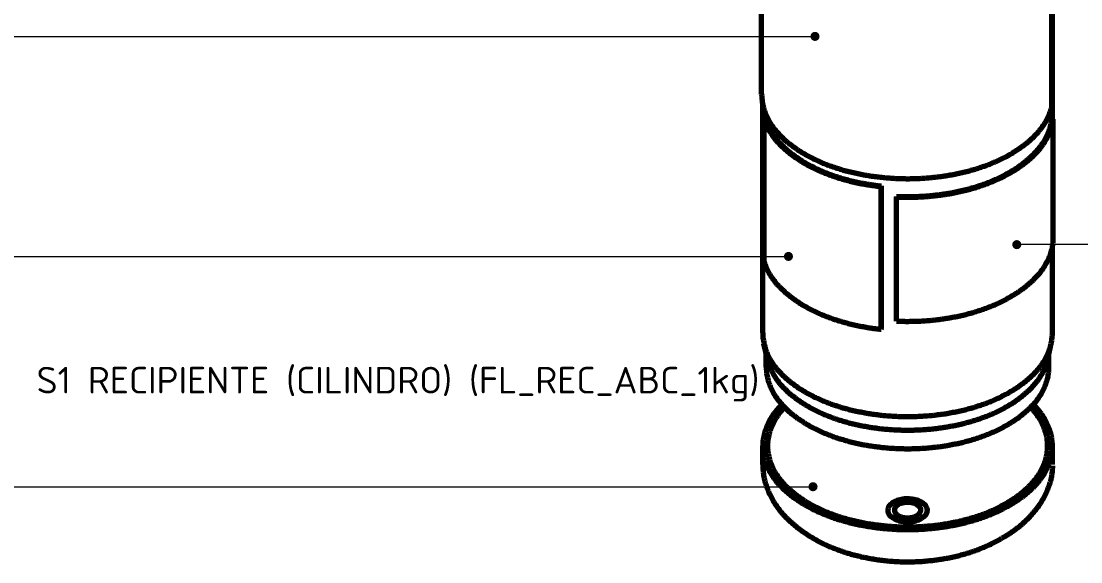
# Model space of a CAD drawing. Header units: millimetres. Extents: x 0 to 594, y 0 to 420.
# Drawn here: x 88.5 to 227.9, y 87.7 to 158.8 of the extents above; entities that cross this region are included whole.
import ezdxf
from ezdxf.enums import TextEntityAlignment as Align

# ---------------------------------------------------------------- set-up
doc = ezdxf.new("R2010")
doc.units = ezdxf.units.MM
for name, color, linetype, lineweight in [('01-VISIBLE', 7, 'CONTINUOUS', 70), ('06-TEXTO', 7, 'CONTINUOUS', 25), ('08-FINA', 5, 'CONTINUOUS', 18)]:
    doc.layers.add(name, color=color, linetype=linetype, lineweight=lineweight)
doc.styles.add('ISO3098', font='isocpeur.ttf')

msp = doc.modelspace()

# ---------------------------------------------------------------- hatches: boundary and pattern name
at = {"layer": '08-FINA'}
h = msp.add_hatch(color=7, dxfattribs=at)
h.dxf.hatch_style = 1
edge = h.paths.add_edge_path()
edge.add_arc((192.89, 156.81), 0.6, 0, 360)
h = msp.add_hatch(color=7, dxfattribs=at)
h.dxf.hatch_style = 1
edge = h.paths.add_edge_path()
edge.add_arc((219.44, 129.41), 0.6, 0, 360)
h = msp.add_hatch(color=7, dxfattribs=at)
h.dxf.hatch_style = 1
edge = h.paths.add_edge_path()
edge.add_arc((189.4, 127.86), 0.6, 0, 360)
h = msp.add_hatch(color=7, dxfattribs=at)
h.dxf.hatch_style = 1
edge = h.paths.add_edge_path()
edge.add_arc((192.63, 97.56), 0.6, 0, 360)

# ---------------------------------------------------------------- linework, layer by layer
at = {"layer": '01-VISIBLE'}
for p, q in [((224.12, 145.93), (224.12, 216.34)), ((185.87, 149.18), (185.87, 204.95)), ((224.04, 147.44), (224.04, 203.22)), ((186.02, 117.79), (186.02, 147.8)), ((186.34, 145.97), (186.19, 145.95)), ((186.19, 127.17), (186.19, 145.95)), ((224.07, 145.93), (224.22, 145.92)), ((224.22, 129.59), (224.22, 145.92)), ((201.63, 137.14), (201.6, 137.05)), ((201.6, 118.27), (201.6, 137.05)), ((201.63, 118.36), (201.63, 137.14)), ((203.61, 135.76), (203.6, 135.68)), ((203.6, 119.35), (203.6, 135.68)), ((224.12, 117.79), (224.12, 129.02)), ((201.63, 118.36), (201.6, 118.27)), ((186.63, 114.38), (186.18, 116.39)), ((223.52, 114.38), (223.97, 116.39)), ((186.47, 113.3), (186.47, 115.06)), ((223.67, 113.3), (223.67, 115.06)), ((186.02, 100.47), (186.02, 102.92)), ((224.12, 100.47), (224.12, 102.92))]:
    msp.add_line(p, q, dxfattribs=at)
for points in [[(185.87, 149.18), (185.88, 148.98), (185.89, 148.78), (185.9, 148.58), (185.92, 148.38), (185.95, 148.18), (185.99, 147.98), (186.03, 147.79), (186.07, 147.59), (186.12, 147.4), (186.18, 147.21), (186.24, 147.02), (186.31, 146.83), (186.38, 146.64), (186.46, 146.46), (186.54, 146.27), (186.63, 146.09), (186.72, 145.92), (186.82, 145.74), (186.92, 145.57), (187.03, 145.4), (187.13, 145.23), (187.25, 145.06), (187.36, 144.9), (187.48, 144.74), (187.6, 144.58), (187.73, 144.42), (187.86, 144.27), (187.99, 144.12), (188.12, 143.97), (188.26, 143.82), (188.4, 143.68), (188.54, 143.54), (188.69, 143.4), (188.83, 143.26), (188.98, 143.13), (189.13, 143), (189.29, 142.87), (189.44, 142.74), (189.6, 142.62), (189.76, 142.49), (189.92, 142.37), (190.08, 142.26), (190.24, 142.14), (190.41, 142.03), (190.57, 141.91), (190.74, 141.8), (190.91, 141.7), (191.08, 141.59), (191.25, 141.49), (191.42, 141.38), (191.6, 141.28), (191.77, 141.19), (191.95, 141.09), (192.12, 140.99), (192.3, 140.9), (192.48, 140.81), (192.66, 140.72), (192.84, 140.64), (193.02, 140.55), (193.2, 140.47), (193.39, 140.38), (193.57, 140.3), (193.75, 140.23), (193.94, 140.15), (194.12, 140.07), (194.31, 140), (194.5, 139.93), (194.68, 139.86), (194.87, 139.79), (195.06, 139.72), (195.25, 139.65), (195.44, 139.59), (195.63, 139.53), (195.82, 139.47), (196.01, 139.41), (196.2, 139.35), (196.4, 139.29), (196.59, 139.23), (196.78, 139.18), (196.97, 139.13), (197.17, 139.08), (197.36, 139.03), (197.56, 138.98), (197.75, 138.93), (197.95, 138.89), (198.14, 138.84), (198.34, 138.8), (198.53, 138.76), (198.73, 138.72), (198.93, 138.68), (199.12, 138.64), (199.32, 138.6), (199.52, 138.57), (199.71, 138.53), (199.91, 138.5), (200.11, 138.47), (200.31, 138.44), (200.51, 138.41), (200.7, 138.38), (200.9, 138.36), (201.1, 138.33), (201.3, 138.31), (201.5, 138.29), (201.7, 138.27), (201.9, 138.25), (202.1, 138.23), (202.3, 138.21), (202.5, 138.19), (202.7, 138.18), (202.9, 138.16), (203.1, 138.15), (203.3, 138.14), (203.5, 138.13), (203.7, 138.12), (203.9, 138.11), (204.1, 138.11), (204.3, 138.1), (204.5, 138.1), (204.7, 138.1), (204.9, 138.09), (205.1, 138.09), (205.3, 138.09), (205.5, 138.1), (205.7, 138.1), (205.9, 138.1), (206.1, 138.11), (206.3, 138.12), (206.5, 138.12), (206.7, 138.13), (206.9, 138.14), (207.1, 138.15), (207.3, 138.17), (207.5, 138.18), (207.7, 138.2), (207.9, 138.21), (208.1, 138.23), (208.3, 138.25), (208.5, 138.27), (208.7, 138.29), (208.9, 138.31), (209.09, 138.34), (209.29, 138.36), (209.49, 138.39), (209.69, 138.42), (209.89, 138.45), (210.09, 138.48), (210.28, 138.51), (210.48, 138.54), (210.68, 138.58), (210.88, 138.61), (211.07, 138.65), (211.27, 138.69), (211.47, 138.73), (211.66, 138.77), (211.86, 138.81), (212.05, 138.85), (212.25, 138.9), (212.44, 138.94), (212.64, 138.99), (212.83, 139.04), (213.03, 139.09), (213.22, 139.14), (213.41, 139.19), (213.61, 139.25), (213.8, 139.3), (213.99, 139.36), (214.18, 139.42), (214.37, 139.48), (214.56, 139.54), (214.75, 139.6), (214.94, 139.67), (215.13, 139.74), (215.32, 139.8), (215.51, 139.87), (215.7, 139.94), (215.88, 140.02), (216.07, 140.09), (216.25, 140.17), (216.44, 140.24), (216.62, 140.32), (216.81, 140.4), (216.99, 140.49), (217.17, 140.57), (217.35, 140.66), (217.53, 140.74), (217.71, 140.83), (217.89, 140.92), (218.07, 141.02), (218.24, 141.11), (218.42, 141.21), (218.59, 141.31), (218.77, 141.41), (218.94, 141.51), (219.11, 141.61), (219.28, 141.72), (219.45, 141.83), (219.62, 141.94), (219.78, 142.05), (219.95, 142.17), (220.11, 142.28), (220.27, 142.4), (220.43, 142.52), (220.59, 142.65), (220.74, 142.77), (220.9, 142.9), (221.05, 143.03), (221.2, 143.16), (221.35, 143.3), (221.49, 143.43), (221.64, 143.57), (221.78, 143.71), (221.92, 143.86), (222.06, 144.01), (222.19, 144.15), (222.32, 144.31), (222.45, 144.46), (222.57, 144.62), (222.7, 144.78), (222.81, 144.94), (222.93, 145.1), (223.04, 145.27), (223.15, 145.44), (223.25, 145.61), (223.35, 145.78), (223.45, 145.96), (223.54, 146.14), (223.62, 146.32), (223.71, 146.5), (223.78, 146.69), (223.85, 146.87), (223.92, 147.06), (223.98, 147.25), (224.04, 147.44)], [(186.19, 145.95), (186.25, 145.76), (186.32, 145.57), (186.4, 145.38), (186.48, 145.2), (186.56, 145.02), (186.65, 144.84), (186.74, 144.66), (186.84, 144.48), (186.94, 144.31), (187.05, 144.14), (187.16, 143.97), (187.27, 143.8), (187.39, 143.64), (187.51, 143.48), (187.63, 143.32), (187.76, 143.16), (187.89, 143.01), (188.02, 142.86), (188.16, 142.71), (188.3, 142.56), (188.44, 142.42), (188.58, 142.28), (188.73, 142.14), (188.87, 142), (189.02, 141.87), (189.18, 141.74), (189.33, 141.61), (189.48, 141.48), (189.64, 141.36), (189.8, 141.24), (189.96, 141.11), (190.13, 141), (190.29, 140.88), (190.46, 140.77), (190.62, 140.66), (190.79, 140.55), (190.96, 140.44), (191.13, 140.33), (191.3, 140.23), (191.48, 140.13), (191.65, 140.03), (191.83, 139.93), (192.01, 139.83), (192.18, 139.74), (192.36, 139.65), (192.54, 139.56), (192.72, 139.47), (192.9, 139.38), (193.09, 139.3), (193.27, 139.21), (193.45, 139.13), (193.64, 139.05), (193.82, 138.97), (194.01, 138.89), (194.19, 138.82), (194.38, 138.75), (194.57, 138.67), (194.76, 138.6), (194.95, 138.54), (195.14, 138.47), (195.33, 138.4), (195.52, 138.34), (195.71, 138.28), (195.9, 138.22), (196.09, 138.16), (196.28, 138.1), (196.48, 138.04), (196.67, 137.99), (196.86, 137.93), (197.06, 137.88), (197.25, 137.83), (197.45, 137.78), (197.64, 137.73), (197.84, 137.69), (198.04, 137.64), (198.23, 137.6), (198.43, 137.55), (198.62, 137.51), (198.82, 137.47), (199.02, 137.43), (199.22, 137.4), (199.41, 137.36), (199.61, 137.33), (199.81, 137.29), (200.01, 137.26), (200.21, 137.23), (200.41, 137.2), (200.61, 137.17), (200.81, 137.15), (201.01, 137.12), (201.2, 137.1), (201.4, 137.07), (201.6, 137.05)], [(186.34, 145.97), (186.4, 145.77), (186.47, 145.59), (186.55, 145.4), (186.63, 145.21), (186.71, 145.03), (186.8, 144.85), (186.89, 144.67), (186.99, 144.49), (187.09, 144.32), (187.2, 144.15), (187.31, 143.98), (187.43, 143.81), (187.54, 143.65), (187.66, 143.49), (187.79, 143.33), (187.92, 143.17), (188.05, 143.02), (188.18, 142.87), (188.32, 142.72), (188.46, 142.58), (188.6, 142.43), (188.74, 142.29), (188.89, 142.15), (189.04, 142.02), (189.19, 141.88), (189.34, 141.75), (189.5, 141.62), (189.65, 141.5), (189.81, 141.37), (189.97, 141.25), (190.14, 141.13), (190.3, 141.01), (190.46, 140.9), (190.63, 140.78), (190.8, 140.67), (190.97, 140.56), (191.14, 140.45), (191.31, 140.35), (191.49, 140.25), (191.66, 140.14), (191.84, 140.05), (192.01, 139.95), (192.19, 139.85), (192.37, 139.76), (192.55, 139.67), (192.73, 139.58), (192.91, 139.49), (193.09, 139.4), (193.28, 139.32), (193.46, 139.24), (193.64, 139.15), (193.83, 139.08), (194.02, 139), (194.2, 138.92), (194.39, 138.85), (194.58, 138.77), (194.77, 138.7), (194.96, 138.63), (195.15, 138.57), (195.34, 138.5), (195.53, 138.44), (195.72, 138.37), (195.91, 138.31), (196.1, 138.25), (196.3, 138.19), (196.49, 138.13), (196.68, 138.08), (196.88, 138.02), (197.07, 137.97), (197.27, 137.92), (197.46, 137.87), (197.66, 137.82), (197.86, 137.78), (198.05, 137.73), (198.25, 137.69), (198.45, 137.64), (198.64, 137.6), (198.84, 137.56), (199.04, 137.52), (199.24, 137.48), (199.44, 137.45), (199.63, 137.41), (199.83, 137.38), (200.03, 137.35), (200.23, 137.32), (200.43, 137.29), (200.63, 137.26), (200.83, 137.23), (201.03, 137.21), (201.23, 137.18), (201.43, 137.16), (201.63, 137.14)], [(203.6, 135.68), (203.8, 135.67), (204, 135.66), (204.2, 135.65), (204.4, 135.65), (204.61, 135.65), (204.81, 135.64), (205.01, 135.64), (205.21, 135.64), (205.41, 135.65), (205.61, 135.65), (205.81, 135.65), (206.01, 135.66), (206.21, 135.66), (206.41, 135.67), (206.61, 135.68), (206.81, 135.69), (207.01, 135.7), (207.21, 135.71), (207.41, 135.73), (207.61, 135.74), (207.81, 135.76), (208.01, 135.77), (208.21, 135.79), (208.41, 135.81), (208.61, 135.83), (208.81, 135.86), (209.01, 135.88), (209.21, 135.9), (209.41, 135.93), (209.61, 135.96), (209.81, 135.99), (210, 136.02), (210.2, 136.05), (210.4, 136.08), (210.6, 136.11), (210.8, 136.15), (210.99, 136.18), (211.19, 136.22), (211.39, 136.26), (211.58, 136.3), (211.78, 136.34), (211.98, 136.38), (212.17, 136.43), (212.37, 136.47), (212.56, 136.52), (212.76, 136.57), (212.95, 136.62), (213.14, 136.67), (213.34, 136.72), (213.53, 136.78), (213.72, 136.83), (213.92, 136.89), (214.11, 136.95), (214.3, 137.01), (214.49, 137.07), (214.68, 137.13), (214.87, 137.2), (215.06, 137.26), (215.25, 137.33), (215.44, 137.4), (215.63, 137.47), (215.81, 137.54), (216, 137.61), (216.19, 137.69), (216.37, 137.77), (216.56, 137.84), (216.74, 137.92), (216.92, 138.01), (217.11, 138.09), (217.29, 138.18), (217.47, 138.26), (217.65, 138.35), (217.83, 138.44), (218.01, 138.53), (218.18, 138.63), (218.36, 138.73), (218.53, 138.82), (218.71, 138.92), (218.88, 139.03), (219.05, 139.13), (219.22, 139.23), (219.39, 139.34), (219.56, 139.45), (219.73, 139.56), (219.89, 139.68), (220.05, 139.8), (220.22, 139.91), (220.38, 140.03), (220.54, 140.16), (220.69, 140.28), (220.85, 140.41), (221, 140.54), (221.15, 140.67), (221.3, 140.8), (221.45, 140.94), (221.59, 141.08), (221.74, 141.22), (221.88, 141.36), (222.01, 141.51), (222.15, 141.66), (222.28, 141.81), (222.41, 141.96), (222.54, 142.12), (222.66, 142.28), (222.78, 142.44), (222.89, 142.6), (223.01, 142.77), (223.12, 142.94), (223.22, 143.11), (223.32, 143.28), (223.42, 143.46), (223.51, 143.64), (223.6, 143.82), (223.68, 144), (223.76, 144.18), (223.83, 144.37), (223.9, 144.56), (223.97, 144.75), (224.02, 144.94), (224.07, 145.14), (224.12, 145.33), (224.16, 145.53), (224.2, 145.72), (224.22, 145.92)], [(203.61, 135.76), (203.81, 135.75), (204.01, 135.75), (204.22, 135.74), (204.42, 135.74), (204.62, 135.73), (204.82, 135.73), (205.02, 135.73), (205.22, 135.73), (205.42, 135.73), (205.62, 135.73), (205.82, 135.74), (206.02, 135.74), (206.22, 135.75), (206.42, 135.76), (206.62, 135.77), (206.82, 135.78), (207.02, 135.79), (207.22, 135.8), (207.42, 135.81), (207.62, 135.83), (207.82, 135.85), (208.02, 135.86), (208.22, 135.88), (208.42, 135.9), (208.62, 135.92), (208.82, 135.95), (209.02, 135.97), (209.22, 135.99), (209.42, 136.02), (209.62, 136.05), (209.82, 136.08), (210.02, 136.11), (210.21, 136.14), (210.41, 136.17), (210.61, 136.2), (210.81, 136.24), (211.01, 136.28), (211.2, 136.31), (211.4, 136.35), (211.6, 136.39), (211.79, 136.44), (211.99, 136.48), (212.18, 136.52), (212.38, 136.57), (212.57, 136.62), (212.77, 136.67), (212.96, 136.72), (213.16, 136.77), (213.35, 136.82), (213.54, 136.88), (213.74, 136.93), (213.93, 136.99), (214.12, 137.05), (214.31, 137.11), (214.5, 137.17), (214.69, 137.24), (214.88, 137.3), (215.07, 137.37), (215.26, 137.43), (215.45, 137.5), (215.64, 137.58), (215.82, 137.65), (216.01, 137.72), (216.2, 137.8), (216.38, 137.88), (216.57, 137.96), (216.75, 138.04), (216.93, 138.12), (217.11, 138.2), (217.29, 138.29), (217.47, 138.38), (217.65, 138.47), (217.83, 138.56), (218.01, 138.65), (218.19, 138.75), (218.36, 138.85), (218.54, 138.95), (218.71, 139.05), (218.88, 139.15), (219.05, 139.26), (219.22, 139.36), (219.39, 139.47), (219.56, 139.58), (219.72, 139.7), (219.89, 139.81), (220.05, 139.93), (220.21, 140.05), (220.37, 140.17), (220.53, 140.3), (220.68, 140.42), (220.84, 140.55), (220.99, 140.68), (221.14, 140.82), (221.29, 140.95), (221.43, 141.09), (221.58, 141.23), (221.72, 141.38), (221.85, 141.52), (221.99, 141.67), (222.12, 141.82), (222.25, 141.97), (222.38, 142.13), (222.5, 142.29), (222.62, 142.45), (222.74, 142.61), (222.85, 142.78), (222.96, 142.95), (223.07, 143.12), (223.17, 143.29), (223.27, 143.46), (223.36, 143.64), (223.45, 143.82), (223.53, 144), (223.61, 144.19), (223.68, 144.38), (223.75, 144.56), (223.82, 144.76), (223.87, 144.95), (223.92, 145.14), (223.97, 145.34), (224.01, 145.53), (224.05, 145.73), (224.07, 145.93)], [(203.6, 119.35), (203.8, 119.34), (204, 119.33), (204.2, 119.33), (204.4, 119.32), (204.61, 119.32), (204.81, 119.31), (205.01, 119.31), (205.21, 119.31), (205.41, 119.32), (205.61, 119.32), (205.81, 119.32), (206.01, 119.33), (206.21, 119.33), (206.41, 119.34), (206.61, 119.35), (206.81, 119.36), (207.01, 119.37), (207.21, 119.38), (207.41, 119.4), (207.61, 119.41), (207.81, 119.43), (208.01, 119.44), (208.21, 119.46), (208.41, 119.48), (208.61, 119.5), (208.81, 119.53), (209.01, 119.55), (209.21, 119.57), (209.41, 119.6), (209.61, 119.63), (209.81, 119.66), (210, 119.69), (210.2, 119.72), (210.4, 119.75), (210.6, 119.78), (210.8, 119.82), (210.99, 119.85), (211.19, 119.89), (211.39, 119.93), (211.58, 119.97), (211.78, 120.01), (211.98, 120.05), (212.17, 120.1), (212.37, 120.14), (212.56, 120.19), (212.76, 120.24), (212.95, 120.29), (213.14, 120.34), (213.34, 120.39), (213.53, 120.45), (213.72, 120.5), (213.92, 120.56), (214.11, 120.62), (214.3, 120.68), (214.49, 120.74), (214.68, 120.8), (214.87, 120.87), (215.06, 120.93), (215.25, 121), (215.44, 121.07), (215.63, 121.14), (215.81, 121.21), (216, 121.28), (216.19, 121.36), (216.37, 121.44), (216.56, 121.51), (216.74, 121.59), (216.92, 121.68), (217.11, 121.76), (217.29, 121.85), (217.47, 121.93), (217.65, 122.02), (217.83, 122.11), (218.01, 122.2), (218.18, 122.3), (218.36, 122.4), (218.53, 122.49), (218.71, 122.59), (218.88, 122.7), (219.05, 122.8), (219.22, 122.91), (219.39, 123.01), (219.56, 123.12), (219.73, 123.23), (219.89, 123.35), (220.05, 123.47), (220.22, 123.58), (220.38, 123.7), (220.54, 123.83), (220.69, 123.95), (220.85, 124.08), (221, 124.21), (221.15, 124.34), (221.3, 124.47), (221.45, 124.61), (221.59, 124.75), (221.74, 124.89), (221.88, 125.03), (222.01, 125.18), (222.15, 125.33), (222.28, 125.48), (222.41, 125.63), (222.54, 125.79), (222.66, 125.95), (222.78, 126.11), (222.89, 126.27), (223.01, 126.44), (223.12, 126.61), (223.22, 126.78), (223.32, 126.95), (223.42, 127.13), (223.51, 127.31), (223.6, 127.49), (223.68, 127.67), (223.76, 127.85), (223.83, 128.04), (223.9, 128.23), (223.97, 128.42), (224.02, 128.61), (224.07, 128.81), (224.12, 129), (224.16, 129.2), (224.2, 129.39), (224.22, 129.59)], [(186.19, 127.17), (186.25, 126.98), (186.32, 126.79), (186.4, 126.6), (186.48, 126.42), (186.56, 126.24), (186.65, 126.06), (186.74, 125.88), (186.84, 125.7), (186.94, 125.53), (187.05, 125.36), (187.16, 125.19), (187.27, 125.02), (187.39, 124.86), (187.51, 124.7), (187.63, 124.54), (187.76, 124.38), (187.89, 124.23), (188.02, 124.08), (188.16, 123.93), (188.3, 123.79), (188.44, 123.64), (188.58, 123.5), (188.73, 123.36), (188.87, 123.23), (189.02, 123.09), (189.18, 122.96), (189.33, 122.83), (189.48, 122.7), (189.64, 122.58), (189.8, 122.46), (189.96, 122.34), (190.13, 122.22), (190.29, 122.1), (190.46, 121.99), (190.62, 121.88), (190.79, 121.77), (190.96, 121.66), (191.13, 121.55), (191.3, 121.45), (191.48, 121.35), (191.65, 121.25), (191.83, 121.15), (192.01, 121.05), (192.18, 120.96), (192.36, 120.87), (192.54, 120.78), (192.72, 120.69), (192.9, 120.6), (193.09, 120.52), (193.27, 120.43), (193.45, 120.35), (193.64, 120.27), (193.82, 120.19), (194.01, 120.12), (194.19, 120.04), (194.38, 119.97), (194.57, 119.9), (194.76, 119.83), (194.95, 119.76), (195.14, 119.69), (195.33, 119.62), (195.52, 119.56), (195.71, 119.5), (195.9, 119.44), (196.09, 119.38), (196.28, 119.32), (196.48, 119.26), (196.67, 119.21), (196.86, 119.15), (197.06, 119.1), (197.25, 119.05), (197.45, 119), (197.64, 118.95), (197.84, 118.91), (198.04, 118.86), (198.23, 118.82), (198.43, 118.77), (198.62, 118.73), (198.82, 118.69), (199.02, 118.65), (199.22, 118.62), (199.41, 118.58), (199.61, 118.55), (199.81, 118.51), (200.01, 118.48), (200.21, 118.45), (200.41, 118.42), (200.61, 118.39), (200.81, 118.37), (201.01, 118.34), (201.2, 118.32), (201.4, 118.29), (201.6, 118.27)], [(186.02, 117.79), (186.03, 117.59), (186.04, 117.39), (186.05, 117.19), (186.08, 116.99), (186.1, 116.79), (186.14, 116.59), (186.18, 116.39)], [(223.97, 116.39), (224.01, 116.59), (224.04, 116.79), (224.07, 116.99), (224.1, 117.19), (224.11, 117.39), (224.12, 117.59), (224.12, 117.79)], [(186.18, 116.39), (186.23, 116.2), (186.28, 116), (186.34, 115.81), (186.4, 115.62), (186.47, 115.43), (186.54, 115.25), (186.62, 115.06), (186.7, 114.88), (186.79, 114.7), (186.88, 114.52), (186.98, 114.35), (187.08, 114.18), (187.19, 114.01), (187.3, 113.84), (187.41, 113.67), (187.53, 113.51), (187.65, 113.35), (187.77, 113.19), (187.89, 113.04), (188.02, 112.89), (188.16, 112.74), (188.29, 112.59), (188.43, 112.44), (188.57, 112.3), (188.71, 112.16), (188.86, 112.02), (189, 111.89), (189.15, 111.75), (189.3, 111.62), (189.46, 111.49), (189.61, 111.37), (189.77, 111.24), (189.93, 111.12), (190.09, 111), (190.25, 110.88), (190.41, 110.77), (190.58, 110.65), (190.74, 110.54), (190.91, 110.43), (191.08, 110.33), (191.25, 110.22), (191.42, 110.12), (191.6, 110.02), (191.77, 109.92), (191.94, 109.82), (192.12, 109.73), (192.3, 109.63), (192.48, 109.54), (192.65, 109.45), (192.83, 109.36), (193.01, 109.28), (193.2, 109.19), (193.38, 109.11), (193.56, 109.03), (193.74, 108.95), (193.93, 108.87), (194.11, 108.8), (194.3, 108.72), (194.49, 108.65), (194.67, 108.58), (194.86, 108.51), (195.05, 108.44), (195.24, 108.37), (195.43, 108.31), (195.62, 108.24), (195.81, 108.18), (196, 108.12), (196.19, 108.06), (196.38, 108), (196.57, 107.95), (196.76, 107.89), (196.96, 107.84), (197.15, 107.79), (197.34, 107.74), (197.54, 107.69), (197.73, 107.64), (197.93, 107.6), (198.12, 107.55), (198.32, 107.51), (198.51, 107.47), (198.71, 107.42), (198.91, 107.39), (199.1, 107.35), (199.3, 107.31), (199.5, 107.27), (199.69, 107.24), (199.89, 107.21), (200.09, 107.18), (200.29, 107.15), (200.48, 107.12), (200.68, 107.09), (200.88, 107.06), (201.08, 107.04), (201.28, 107.01), (201.48, 106.99), (201.67, 106.97), (201.87, 106.95), (202.07, 106.93), (202.27, 106.91), (202.47, 106.9), (202.67, 106.88), (202.87, 106.87), (203.07, 106.85), (203.27, 106.84), (203.47, 106.83), (203.67, 106.82), (203.87, 106.81), (204.07, 106.81), (204.27, 106.8), (204.47, 106.8), (204.67, 106.79), (204.87, 106.79), (205.07, 106.79), (205.27, 106.79), (205.47, 106.79), (205.67, 106.8), (205.87, 106.8), (206.07, 106.81), (206.27, 106.81), (206.47, 106.82), (206.67, 106.83), (206.87, 106.84), (207.07, 106.85), (207.27, 106.87), (207.47, 106.88), (207.67, 106.89), (207.87, 106.91), (208.07, 106.93), (208.27, 106.95), (208.47, 106.97), (208.66, 106.99), (208.86, 107.01), (209.06, 107.04), (209.26, 107.06), (209.46, 107.09), (209.66, 107.12), (209.85, 107.14), (210.05, 107.17), (210.25, 107.21), (210.45, 107.24), (210.64, 107.27), (210.84, 107.31), (211.04, 107.35), (211.23, 107.38), (211.43, 107.42), (211.63, 107.46), (211.82, 107.51), (212.02, 107.55), (212.21, 107.59), (212.41, 107.64), (212.6, 107.69), (212.8, 107.74), (212.99, 107.79), (213.18, 107.84), (213.38, 107.89), (213.57, 107.95), (213.76, 108), (213.95, 108.06), (214.14, 108.12), (214.33, 108.18), (214.52, 108.24), (214.71, 108.3), (214.9, 108.37), (215.09, 108.44), (215.28, 108.5), (215.47, 108.57), (215.65, 108.64), (215.84, 108.72), (216.03, 108.79), (216.21, 108.87), (216.4, 108.95), (216.58, 109.02), (216.76, 109.11), (216.94, 109.19), (217.13, 109.27), (217.31, 109.36), (217.49, 109.45), (217.67, 109.54), (217.84, 109.63), (218.02, 109.72), (218.2, 109.82), (218.37, 109.91), (218.54, 110.01)], [(218.54, 110.01), (218.72, 110.11), (218.89, 110.22), (219.06, 110.32), (219.23, 110.43), (219.4, 110.54), (219.56, 110.65), (219.73, 110.76), (219.89, 110.88), (220.05, 111), (220.22, 111.12), (220.37, 111.24), (220.53, 111.36), (220.69, 111.49), (220.84, 111.62), (220.99, 111.75), (221.14, 111.88), (221.29, 112.02), (221.43, 112.16), (221.58, 112.3), (221.72, 112.44), (221.85, 112.58), (221.99, 112.73), (222.12, 112.88), (222.25, 113.04), (222.38, 113.19), (222.5, 113.35), (222.62, 113.51), (222.74, 113.67), (222.85, 113.84), (222.96, 114), (223.07, 114.18), (223.17, 114.35), (223.26, 114.52), (223.36, 114.7), (223.45, 114.88), (223.53, 115.06), (223.61, 115.25), (223.68, 115.43), (223.75, 115.62), (223.81, 115.81), (223.87, 116), (223.92, 116.2), (223.97, 116.39)], [(186.63, 114.38), (186.67, 114.19), (186.72, 113.99), (186.78, 113.8), (186.85, 113.61), (186.92, 113.42), (186.99, 113.24), (187.07, 113.05), (187.16, 112.87), (187.25, 112.69), (187.34, 112.51), (187.44, 112.34), (187.54, 112.17), (187.65, 112), (187.76, 111.83), (187.87, 111.66), (187.99, 111.5), (188.11, 111.34), (188.24, 111.18), (188.37, 111.03), (188.5, 110.88), (188.63, 110.73), (188.77, 110.58), (188.91, 110.44), (189.05, 110.3), (189.2, 110.16), (189.34, 110.02), (189.49, 109.88), (189.64, 109.75), (189.8, 109.62), (189.95, 109.5), (190.11, 109.37), (190.27, 109.25), (190.43, 109.13), (190.59, 109.01), (190.76, 108.89), (190.92, 108.78), (191.09, 108.67), (191.26, 108.56), (191.43, 108.45), (191.6, 108.35), (191.77, 108.24), (191.94, 108.14), (192.12, 108.04), (192.3, 107.95), (192.47, 107.85), (192.65, 107.76), (192.83, 107.67), (193.01, 107.58), (193.19, 107.49), (193.37, 107.4), (193.55, 107.32), (193.74, 107.24), (193.92, 107.16), (194.11, 107.08), (194.29, 107), (194.48, 106.92), (194.66, 106.85), (194.85, 106.78), (195.04, 106.71), (195.23, 106.64), (195.42, 106.57), (195.61, 106.51), (195.8, 106.44), (195.99, 106.38), (196.18, 106.32), (196.37, 106.26), (196.56, 106.2), (196.76, 106.14), (196.95, 106.09), (197.14, 106.04), (197.34, 105.98), (197.53, 105.93), (197.73, 105.88), (197.92, 105.84), (198.12, 105.79), (198.31, 105.75), (198.51, 105.7), (198.7, 105.66), (198.9, 105.62), (199.1, 105.58), (199.3, 105.54), (199.49, 105.51), (199.69, 105.47), (199.89, 105.44), (200.09, 105.4), (200.29, 105.37), (200.48, 105.34), (200.68, 105.31), (200.88, 105.29), (201.08, 105.26), (201.28, 105.24), (201.48, 105.21), (201.68, 105.19), (201.88, 105.17), (202.08, 105.15), (202.28, 105.13), (202.48, 105.12), (202.68, 105.1), (202.88, 105.09), (203.08, 105.07), (203.28, 105.06), (203.48, 105.05), (203.68, 105.04), (203.88, 105.03), (204.08, 105.03), (204.28, 105.02), (204.48, 105.02), (204.69, 105.01), (204.89, 105.01), (205.09, 105.01), (205.29, 105.01), (205.49, 105.01), (205.69, 105.02), (205.89, 105.02), (206.09, 105.03), (206.29, 105.03), (206.49, 105.04), (206.69, 105.05), (206.89, 105.06), (207.09, 105.07), (207.3, 105.09), (207.5, 105.1), (207.7, 105.12), (207.9, 105.14), (208.1, 105.15), (208.3, 105.17), (208.5, 105.19), (208.69, 105.22), (208.89, 105.24), (209.09, 105.26), (209.29, 105.29), (209.49, 105.32), (209.69, 105.35), (209.89, 105.38), (210.09, 105.41), (210.29, 105.44), (210.48, 105.48), (210.68, 105.51), (210.88, 105.55), (211.08, 105.59), (211.27, 105.62), (211.47, 105.67), (211.67, 105.71), (211.86, 105.75), (212.06, 105.8), (212.25, 105.84), (212.45, 105.89), (212.64, 105.94), (212.84, 105.99), (213.03, 106.04), (213.22, 106.1), (213.42, 106.15), (213.61, 106.21), (213.8, 106.27), (213.99, 106.33), (214.19, 106.39), (214.38, 106.45), (214.57, 106.51), (214.76, 106.58), (214.95, 106.65), (215.13, 106.72), (215.32, 106.79), (215.51, 106.86), (215.7, 106.93), (215.88, 107.01), (216.07, 107.09), (216.25, 107.17), (216.44, 107.25), (216.62, 107.33), (216.8, 107.41), (216.98, 107.5), (217.16, 107.59), (217.34, 107.68), (217.52, 107.77), (217.7, 107.86), (217.88, 107.96), (218.05, 108.06), (218.23, 108.16)], [(218.23, 108.16), (218.4, 108.26), (218.57, 108.36), (218.74, 108.47), (218.91, 108.57), (219.08, 108.68), (219.24, 108.79), (219.41, 108.91), (219.57, 109.02), (219.73, 109.14), (219.89, 109.26), (220.05, 109.38), (220.21, 109.51), (220.36, 109.63), (220.52, 109.76), (220.67, 109.9), (220.82, 110.03), (220.96, 110.17), (221.11, 110.31), (221.25, 110.45), (221.39, 110.59), (221.52, 110.74), (221.66, 110.89), (221.79, 111.04), (221.92, 111.19), (222.04, 111.35), (222.16, 111.51), (222.28, 111.67), (222.39, 111.84), (222.5, 112), (222.61, 112.17), (222.71, 112.34), (222.81, 112.52), (222.91, 112.7), (223, 112.87), (223.08, 113.06), (223.16, 113.24), (223.23, 113.43), (223.3, 113.61), (223.37, 113.8), (223.42, 113.99), (223.48, 114.19), (223.52, 114.38)], [(186.47, 113.3), (186.48, 113.1), (186.49, 112.9), (186.5, 112.7), (186.53, 112.5), (186.55, 112.3), (186.59, 112.1), (186.63, 111.91), (186.68, 111.71), (186.73, 111.52), (186.79, 111.33), (186.86, 111.14), (186.93, 110.95), (187, 110.76), (187.08, 110.58), (187.17, 110.4), (187.26, 110.22), (187.35, 110.04), (187.45, 109.87), (187.55, 109.69), (187.66, 109.52), (187.77, 109.36), (187.89, 109.19), (188.01, 109.03), (188.13, 108.87), (188.25, 108.72), (188.38, 108.56), (188.51, 108.41), (188.65, 108.26), (188.79, 108.11), (188.93, 107.97), (189.07, 107.83), (189.21, 107.69), (189.36, 107.55), (189.51, 107.42), (189.66, 107.29), (189.82, 107.16), (189.97, 107.03), (190.13, 106.91), (190.29, 106.79), (190.45, 106.67), (190.61, 106.55), (190.77, 106.43), (190.94, 106.32), (191.11, 106.21), (191.28, 106.1), (191.45, 105.99), (191.62, 105.89), (191.79, 105.78), (191.96, 105.68), (192.14, 105.58), (192.31, 105.49), (192.49, 105.39), (192.67, 105.3), (192.85, 105.21), (193.03, 105.12), (193.21, 105.03), (193.39, 104.95), (193.57, 104.86), (193.75, 104.78), (193.94, 104.7), (194.12, 104.62), (194.31, 104.54), (194.49, 104.47), (194.68, 104.39), (194.87, 104.32), (195.06, 104.25), (195.24, 104.18), (195.43, 104.12), (195.62, 104.05), (195.81, 103.99), (196, 103.92), (196.2, 103.86), (196.39, 103.8), (196.58, 103.75), (196.77, 103.69), (196.97, 103.64), (197.16, 103.58), (197.35, 103.53), (197.55, 103.48), (197.74, 103.43), (197.94, 103.38), (198.13, 103.34), (198.33, 103.29), (198.52, 103.25), (198.72, 103.21), (198.92, 103.17), (199.11, 103.13), (199.31, 103.09), (199.51, 103.05), (199.71, 103.02), (199.9, 102.98), (200.1, 102.95), (200.3, 102.92), (200.5, 102.89), (200.7, 102.86), (200.9, 102.84), (201.09, 102.81), (201.29, 102.79), (201.49, 102.76), (201.69, 102.74), (201.89, 102.72), (202.09, 102.7), (202.29, 102.68), (202.49, 102.67), (202.69, 102.65), (202.89, 102.64), (203.09, 102.62), (203.29, 102.61), (203.49, 102.6), (203.69, 102.59), (203.89, 102.58), (204.09, 102.58), (204.3, 102.57), (204.5, 102.57), (204.7, 102.56), (204.9, 102.56), (205.1, 102.56), (205.3, 102.56), (205.5, 102.56), (205.7, 102.57), (205.9, 102.57), (206.1, 102.58), (206.3, 102.58), (206.5, 102.59), (206.7, 102.6), (206.9, 102.61), (207.1, 102.63), (207.3, 102.64), (207.5, 102.65), (207.7, 102.67), (207.9, 102.69), (208.1, 102.7), (208.3, 102.72), (208.5, 102.75), (208.7, 102.77), (208.9, 102.79), (209.1, 102.82), (209.3, 102.84), (209.5, 102.87), (209.7, 102.9), (209.9, 102.93), (210.09, 102.96), (210.29, 102.99), (210.49, 103.03), (210.69, 103.06), (210.88, 103.1), (211.08, 103.14), (211.28, 103.18), (211.48, 103.22), (211.67, 103.26), (211.87, 103.3), (212.06, 103.35), (212.26, 103.39), (212.45, 103.44), (212.65, 103.49), (212.84, 103.54), (213.04, 103.59), (213.23, 103.65), (213.42, 103.7), (213.61, 103.76), (213.81, 103.82), (214, 103.88), (214.19, 103.94), (214.38, 104), (214.57, 104.07), (214.76, 104.13), (214.95, 104.2), (215.14, 104.27), (215.32, 104.34), (215.51, 104.41), (215.7, 104.49), (215.88, 104.56), (216.07, 104.64), (216.25, 104.72), (216.44, 104.8), (216.62, 104.88), (216.8, 104.97), (216.98, 105.05), (217.16, 105.14), (217.34, 105.23), (217.52, 105.32), (217.7, 105.41), (217.88, 105.51), (218.05, 105.61), (218.23, 105.71)], [(218.23, 105.71), (218.4, 105.81), (218.58, 105.91), (218.75, 106.02), (218.92, 106.13), (219.09, 106.24), (219.26, 106.36), (219.43, 106.47), (219.6, 106.59), (219.76, 106.71), (219.92, 106.83), (220.09, 106.96), (220.24, 107.09), (220.4, 107.22), (220.56, 107.35), (220.71, 107.48), (220.86, 107.62), (221.01, 107.76), (221.15, 107.9), (221.3, 108.05), (221.44, 108.2), (221.58, 108.35), (221.71, 108.5), (221.84, 108.65), (221.97, 108.81), (222.1, 108.97), (222.22, 109.14), (222.34, 109.3), (222.45, 109.47), (222.56, 109.64), (222.67, 109.82), (222.77, 109.99), (222.87, 110.17), (222.96, 110.35), (223.05, 110.54), (223.13, 110.72), (223.21, 110.91), (223.28, 111.1), (223.35, 111.3), (223.41, 111.49), (223.46, 111.69), (223.51, 111.89), (223.55, 112.08), (223.59, 112.29), (223.62, 112.49), (223.64, 112.69), (223.66, 112.89), (223.67, 113.1), (223.67, 113.3)], [(188.54, 108.38), (188.4, 108.23), (188.26, 108.08), (188.12, 107.93), (187.98, 107.78), (187.85, 107.62), (187.72, 107.46), (187.6, 107.3), (187.47, 107.13), (187.36, 106.96), (187.24, 106.79), (187.13, 106.62), (187.03, 106.44), (186.92, 106.26), (186.83, 106.08), (186.73, 105.9), (186.65, 105.71), (186.56, 105.52), (186.49, 105.33), (186.42, 105.14), (186.35, 104.94), (186.29, 104.75), (186.23, 104.55), (186.19, 104.35), (186.14, 104.15), (186.11, 103.94), (186.08, 103.74), (186.05, 103.54), (186.04, 103.33), (186.03, 103.13), (186.02, 102.92)], [(188.89, 108.01), (188.75, 107.86), (188.62, 107.7), (188.49, 107.55), (188.36, 107.39), (188.23, 107.23), (188.11, 107.07), (187.99, 106.9), (187.88, 106.74), (187.77, 106.57), (187.66, 106.39), (187.56, 106.22), (187.46, 106.04), (187.37, 105.86), (187.28, 105.67), (187.19, 105.49), (187.12, 105.3), (187.04, 105.11), (186.98, 104.92), (186.92, 104.72), (186.86, 104.53), (186.81, 104.33), (186.77, 104.13), (186.73, 103.93), (186.7, 103.73), (186.68, 103.53), (186.66, 103.33), (186.65, 103.12), (186.65, 102.92)], [(223.5, 102.92), (223.5, 103.12), (223.49, 103.33), (223.47, 103.53), (223.45, 103.73), (223.42, 103.93), (223.38, 104.13), (223.34, 104.33), (223.29, 104.53), (223.23, 104.72), (223.17, 104.92), (223.1, 105.11), (223.03, 105.3), (222.95, 105.49), (222.87, 105.67), (222.78, 105.86), (222.69, 106.04), (222.59, 106.22), (222.49, 106.39), (222.38, 106.57), (222.27, 106.74), (222.16, 106.9), (222.04, 107.07), (221.92, 107.23), (221.79, 107.39), (221.66, 107.55), (221.53, 107.7), (221.4, 107.86), (221.26, 108.01)], [(224.12, 102.92), (224.12, 103.13), (224.11, 103.33), (224.09, 103.54), (224.07, 103.74), (224.04, 103.94), (224.01, 104.15), (223.96, 104.35), (223.91, 104.55), (223.86, 104.75), (223.8, 104.94), (223.73, 105.14), (223.66, 105.33), (223.58, 105.52), (223.5, 105.71), (223.41, 105.9), (223.32, 106.08), (223.22, 106.26), (223.12, 106.44), (223.02, 106.62), (222.91, 106.79), (222.79, 106.96), (222.67, 107.13), (222.55, 107.3), (222.43, 107.46), (222.3, 107.62), (222.17, 107.78), (222.03, 107.93), (221.89, 108.08), (221.75, 108.23), (221.61, 108.38)], [(186.02, 102.92), (186.03, 102.72), (186.04, 102.52), (186.05, 102.32), (186.07, 102.12), (186.1, 101.92), (186.14, 101.73), (186.18, 101.53), (186.22, 101.34), (186.27, 101.14), (186.33, 100.95), (186.4, 100.76), (186.46, 100.57), (186.54, 100.39), (186.62, 100.2), (186.7, 100.02), (186.79, 99.84), (186.88, 99.66), (186.98, 99.49), (187.08, 99.31), (187.18, 99.14), (187.29, 98.98), (187.4, 98.81), (187.52, 98.65), (187.64, 98.49), (187.76, 98.33), (187.89, 98.17), (188.02, 98.02), (188.15, 97.87), (188.28, 97.72), (188.42, 97.58), (188.56, 97.44), (188.7, 97.29), (188.85, 97.16), (189, 97.02), (189.15, 96.89), (189.3, 96.76), (189.45, 96.63), (189.61, 96.5), (189.76, 96.38), (189.92, 96.25), (190.08, 96.14), (190.24, 96.02), (190.41, 95.9), (190.57, 95.79), (190.74, 95.68), (190.91, 95.57), (191.07, 95.46), (191.25, 95.36), (191.42, 95.25), (191.59, 95.15), (191.76, 95.05), (191.94, 94.95), (192.11, 94.86), (192.29, 94.77), (192.47, 94.67), (192.65, 94.58), (192.83, 94.5), (193.01, 94.41), (193.19, 94.32), (193.37, 94.24), (193.55, 94.16), (193.74, 94.08), (193.92, 94), (194.11, 93.93), (194.29, 93.85), (194.48, 93.78), (194.67, 93.71), (194.85, 93.64), (195.04, 93.57), (195.23, 93.5), (195.42, 93.44), (195.61, 93.38), (195.8, 93.31), (195.99, 93.25), (196.18, 93.19), (196.37, 93.14), (196.57, 93.08), (196.76, 93.02), (196.95, 92.97), (197.14, 92.92), (197.34, 92.87), (197.53, 92.82), (197.73, 92.77), (197.92, 92.73), (198.12, 92.68), (198.31, 92.64), (198.51, 92.6), (198.7, 92.55), (198.9, 92.52), (199.1, 92.48), (199.29, 92.44), (199.49, 92.4), (199.69, 92.37), (199.88, 92.34), (200.08, 92.31), (200.28, 92.28), (200.48, 92.25), (200.68, 92.22), (200.87, 92.19), (201.07, 92.17), (201.27, 92.14), (201.47, 92.12), (201.67, 92.1), (201.87, 92.08), (202.07, 92.06), (202.27, 92.04), (202.47, 92.03), (202.67, 92.01), (202.87, 92), (203.07, 91.98), (203.27, 91.97), (203.47, 91.96), (203.67, 91.95), (203.87, 91.94), (204.07, 91.94), (204.27, 91.93), (204.47, 91.93), (204.67, 91.92), (204.87, 91.92), (205.07, 91.92), (205.27, 91.92), (205.47, 91.92), (205.67, 91.93), (205.87, 91.93), (206.07, 91.94), (206.27, 91.94), (206.47, 91.95), (206.67, 91.96), (206.87, 91.97), (207.07, 91.98), (207.27, 91.99), (207.47, 92.01), (207.67, 92.02), (207.86, 92.04), (208.06, 92.06), (208.26, 92.08), (208.46, 92.1), (208.66, 92.12), (208.86, 92.14), (209.06, 92.16), (209.26, 92.19), (209.46, 92.22), (209.65, 92.24), (209.85, 92.27), (210.05, 92.3), (210.25, 92.33), (210.44, 92.37), (210.64, 92.4), (210.84, 92.44), (211.04, 92.47), (211.23, 92.51), (211.43, 92.55), (211.62, 92.59), (211.82, 92.63), (212.02, 92.68), (212.21, 92.72), (212.41, 92.77), (212.6, 92.82), (212.79, 92.87), (212.99, 92.92), (213.18, 92.97), (213.37, 93.02), (213.57, 93.07), (213.76, 93.13), (213.95, 93.19), (214.14, 93.25), (214.33, 93.31), (214.52, 93.37), (214.71, 93.43), (214.9, 93.5), (215.09, 93.56), (215.28, 93.63), (215.47, 93.7), (215.65, 93.77), (215.84, 93.85), (216.03, 93.92), (216.21, 94), (216.4, 94.07), (216.58, 94.15), (216.76, 94.24), (216.94, 94.32), (217.13, 94.4), (217.31, 94.49), (217.49, 94.58), (217.66, 94.67), (217.84, 94.76), (218.02, 94.85), (218.2, 94.95), (218.37, 95.04), (218.54, 95.14)], [(186.65, 102.92), (186.65, 102.72), (186.66, 102.52), (186.68, 102.32), (186.7, 102.12), (186.73, 101.92), (186.77, 101.72), (186.81, 101.53), (186.86, 101.33), (186.91, 101.14), (186.97, 100.94), (187.04, 100.75), (187.11, 100.57), (187.18, 100.38), (187.26, 100.2), (187.35, 100.02), (187.44, 99.84), (187.54, 99.66), (187.64, 99.48), (187.74, 99.31), (187.85, 99.14), (187.96, 98.98), (188.08, 98.81), (188.2, 98.65), (188.32, 98.49), (188.45, 98.34), (188.58, 98.18), (188.71, 98.03), (188.84, 97.88), (188.98, 97.74), (189.12, 97.59), (189.27, 97.45), (189.41, 97.32), (189.56, 97.18), (189.71, 97.05), (189.86, 96.92), (190.02, 96.79), (190.18, 96.66), (190.33, 96.54), (190.49, 96.42), (190.66, 96.3), (190.82, 96.18), (190.98, 96.07), (191.15, 95.95), (191.32, 95.84), (191.49, 95.73), (191.66, 95.63), (191.83, 95.52), (192, 95.42), (192.18, 95.32), (192.35, 95.22), (192.53, 95.13), (192.71, 95.03), (192.89, 94.94), (193.07, 94.85), (193.25, 94.76), (193.43, 94.68), (193.61, 94.59), (193.79, 94.51), (193.98, 94.43), (194.16, 94.35), (194.35, 94.27), (194.53, 94.2), (194.72, 94.12), (194.91, 94.05), (195.1, 93.98), (195.28, 93.91), (195.47, 93.84), (195.66, 93.77), (195.85, 93.71), (196.05, 93.65), (196.24, 93.59), (196.43, 93.53), (196.62, 93.47), (196.81, 93.41), (197.01, 93.36), (197.2, 93.3), (197.39, 93.25), (197.59, 93.2), (197.78, 93.15), (197.98, 93.1), (198.17, 93.06), (198.37, 93.01), (198.57, 92.97), (198.76, 92.93), (198.96, 92.89), (199.16, 92.85), (199.35, 92.81), (199.55, 92.77), (199.75, 92.74), (199.95, 92.7), (200.15, 92.67), (200.35, 92.64), (200.54, 92.61), (200.74, 92.58), (200.94, 92.55), (201.14, 92.53), (201.34, 92.5), (201.54, 92.48), (201.74, 92.46), (201.94, 92.44), (202.14, 92.42), (202.34, 92.4), (202.54, 92.38), (202.74, 92.37), (202.94, 92.35), (203.14, 92.34), (203.34, 92.33), (203.54, 92.32), (203.74, 92.31), (203.95, 92.3), (204.15, 92.3), (204.35, 92.29), (204.55, 92.29), (204.75, 92.28), (204.95, 92.28), (205.15, 92.28), (205.35, 92.28), (205.55, 92.29), (205.75, 92.29), (205.95, 92.29), (206.16, 92.3), (206.36, 92.31), (206.56, 92.32), (206.76, 92.33), (206.96, 92.34), (207.16, 92.35), (207.36, 92.36), (207.56, 92.38), (207.76, 92.4), (207.96, 92.41), (208.16, 92.43), (208.36, 92.45), (208.56, 92.47), (208.76, 92.5), (208.96, 92.52), (209.16, 92.55), (209.36, 92.57), (209.56, 92.6), (209.76, 92.63), (209.95, 92.66), (210.15, 92.69), (210.35, 92.73), (210.55, 92.76), (210.75, 92.8), (210.94, 92.84), (211.14, 92.88), (211.34, 92.92), (211.53, 92.96), (211.73, 93), (211.93, 93.05), (212.12, 93.09), (212.32, 93.14), (212.51, 93.19), (212.71, 93.24), (212.9, 93.29), (213.1, 93.34), (213.29, 93.4), (213.48, 93.45), (213.67, 93.51), (213.87, 93.57), (214.06, 93.63), (214.25, 93.7), (214.44, 93.76), (214.63, 93.82), (214.82, 93.89), (215.01, 93.96), (215.2, 94.03), (215.38, 94.1), (215.57, 94.18), (215.76, 94.25), (215.94, 94.33), (216.13, 94.41), (216.31, 94.49), (216.49, 94.57), (216.68, 94.66), (216.86, 94.74), (217.04, 94.83), (217.22, 94.92), (217.4, 95.01), (217.58, 95.11), (217.75, 95.2), (217.93, 95.3), (218.1, 95.4)], [(218.1, 95.4), (218.28, 95.5), (218.45, 95.6), (218.62, 95.71), (218.79, 95.82), (218.96, 95.93), (219.13, 96.04), (219.3, 96.16), (219.46, 96.27), (219.62, 96.39), (219.78, 96.51), (219.94, 96.64), (220.1, 96.76), (220.26, 96.89), (220.41, 97.02), (220.56, 97.16), (220.71, 97.29), (220.86, 97.43), (221, 97.57), (221.15, 97.72), (221.28, 97.86), (221.42, 98.01), (221.55, 98.16), (221.69, 98.32), (221.81, 98.47), (221.94, 98.63), (222.06, 98.8), (222.18, 98.96), (222.29, 99.13), (222.4, 99.3), (222.5, 99.47), (222.6, 99.64), (222.7, 99.82), (222.79, 100), (222.88, 100.18), (222.96, 100.37), (223.04, 100.56), (223.11, 100.74), (223.18, 100.94), (223.24, 101.13), (223.29, 101.32), (223.34, 101.52), (223.38, 101.72), (223.42, 101.91), (223.45, 102.11), (223.47, 102.32), (223.49, 102.52), (223.5, 102.72), (223.5, 102.92)], [(218.54, 95.14), (218.72, 95.24), (218.89, 95.35), (219.06, 95.45), (219.23, 95.56), (219.4, 95.67), (219.56, 95.78), (219.73, 95.89), (219.89, 96.01), (220.06, 96.13), (220.22, 96.25), (220.38, 96.37), (220.53, 96.49), (220.69, 96.62), (220.84, 96.75), (220.99, 96.88), (221.14, 97.01), (221.29, 97.15), (221.44, 97.29), (221.58, 97.43), (221.72, 97.57), (221.86, 97.72), (221.99, 97.86), (222.12, 98.02), (222.25, 98.17), (222.38, 98.32), (222.5, 98.48), (222.62, 98.64), (222.74, 98.81), (222.85, 98.97), (222.96, 99.14), (223.07, 99.31), (223.17, 99.48), (223.27, 99.66), (223.36, 99.84), (223.45, 100.02), (223.53, 100.2), (223.61, 100.38), (223.68, 100.57), (223.75, 100.76), (223.82, 100.95), (223.87, 101.14), (223.92, 101.33), (223.97, 101.53), (224.01, 101.72), (224.05, 101.92), (224.07, 102.12), (224.1, 102.32), (224.11, 102.52), (224.12, 102.72), (224.12, 102.92)], [(186.02, 100.47), (186.02, 100.27), (186.03, 100.07), (186.04, 99.87), (186.06, 99.67), (186.08, 99.47), (186.1, 99.27), (186.13, 99.07), (186.17, 98.87), (186.21, 98.67), (186.25, 98.48), (186.3, 98.28), (186.35, 98.09), (186.41, 97.9), (186.48, 97.71), (186.54, 97.52), (186.61, 97.33), (186.69, 97.14), (186.76, 96.96), (186.84, 96.77), (186.93, 96.59), (187.02, 96.41), (187.11, 96.23), (187.2, 96.05), (187.3, 95.88), (187.4, 95.7), (187.5, 95.53), (187.61, 95.36), (187.72, 95.19), (187.83, 95.03), (187.95, 94.86), (188.07, 94.7), (188.19, 94.54), (188.32, 94.38), (188.44, 94.23), (188.57, 94.07), (188.71, 93.92), (188.84, 93.77), (188.98, 93.63), (189.12, 93.48), (189.26, 93.34), (189.4, 93.2), (189.55, 93.06), (189.69, 92.92), (189.84, 92.79), (189.99, 92.66), (190.15, 92.53), (190.3, 92.4), (190.46, 92.27), (190.61, 92.14), (190.77, 92.02), (190.93, 91.9), (191.1, 91.78), (191.26, 91.66), (191.42, 91.55), (191.59, 91.44), (191.76, 91.32), (191.93, 91.22), (192.09, 91.11), (192.27, 91), (192.44, 90.9), (192.61, 90.8), (192.79, 90.7), (192.96, 90.6), (193.14, 90.5), (193.31, 90.41), (193.49, 90.31), (193.67, 90.22), (193.85, 90.13), (194.03, 90.05), (194.21, 89.96), (194.4, 89.88), (194.58, 89.79), (194.76, 89.71), (194.95, 89.63), (195.14, 89.56), (195.32, 89.48), (195.51, 89.41), (195.7, 89.34), (195.88, 89.27), (196.07, 89.2), (196.26, 89.13), (196.45, 89.06), (196.64, 89), (196.83, 88.94), (197.03, 88.88), (197.22, 88.82), (197.41, 88.76), (197.6, 88.7), (197.8, 88.65), (197.99, 88.6), (198.18, 88.54), (198.38, 88.49), (198.57, 88.45), (198.77, 88.4), (198.97, 88.35), (199.16, 88.31), (199.36, 88.27), (199.56, 88.23), (199.75, 88.19), (199.95, 88.15), (200.15, 88.11), (200.35, 88.08), (200.54, 88.05), (200.74, 88.01), (200.94, 87.98), (201.14, 87.95), (201.34, 87.93), (201.54, 87.9), (201.74, 87.88), (201.94, 87.85), (202.14, 87.83), (202.34, 87.81), (202.54, 87.79), (202.74, 87.78), (202.94, 87.76), (203.14, 87.75), (203.34, 87.73), (203.54, 87.72), (203.74, 87.71), (203.94, 87.7), (204.14, 87.69), (204.34, 87.69), (204.54, 87.68), (204.74, 87.68), (204.95, 87.68), (205.15, 87.68), (205.35, 87.68), (205.55, 87.68), (205.75, 87.69), (205.95, 87.69), (206.15, 87.7), (206.35, 87.71), (206.55, 87.72), (206.75, 87.73), (206.95, 87.74), (207.15, 87.76), (207.35, 87.77), (207.55, 87.79), (207.75, 87.81), (207.95, 87.83), (208.15, 87.85), (208.35, 87.87), (208.55, 87.89), (208.75, 87.92), (208.95, 87.95), (209.15, 87.98), (209.35, 88.01), (209.55, 88.04), (209.75, 88.07), (209.94, 88.1), (210.14, 88.14), (210.34, 88.18), (210.54, 88.22), (210.73, 88.26), (210.93, 88.3), (211.13, 88.34), (211.32, 88.39), (211.52, 88.43), (211.71, 88.48), (211.91, 88.53), (212.1, 88.58), (212.3, 88.63), (212.49, 88.69), (212.68, 88.74), (212.88, 88.8), (213.07, 88.86), (213.26, 88.92), (213.45, 88.98), (213.64, 89.05), (213.83, 89.11), (214.02, 89.18), (214.21, 89.25), (214.4, 89.32), (214.59, 89.39), (214.77, 89.46), (214.96, 89.54), (215.15, 89.61), (215.33, 89.69), (215.52, 89.77), (215.7, 89.85), (215.88, 89.94), (216.06, 90.02), (216.25, 90.11), (216.43, 90.2), (216.6, 90.29), (216.78, 90.38), (216.96, 90.47), (217.14, 90.57), (217.31, 90.67), (217.49, 90.77)], [(224.12, 100.31), (224.12, 100.11), (224.11, 99.91), (224.09, 99.71), (224.08, 99.5), (224.05, 99.3), (224.02, 99.1), (223.99, 98.9), (223.95, 98.7), (223.9, 98.51), (223.86, 98.31), (223.8, 98.11), (223.74, 97.92), (223.68, 97.73), (223.61, 97.54), (223.54, 97.35), (223.47, 97.16), (223.39, 96.97), (223.31, 96.79), (223.23, 96.6), (223.14, 96.42), (223.05, 96.24), (222.95, 96.06), (222.85, 95.88), (222.75, 95.71), (222.65, 95.53), (222.54, 95.36), (222.43, 95.19), (222.31, 95.02), (222.2, 94.86), (222.08, 94.7), (221.95, 94.53), (221.83, 94.38), (221.7, 94.22), (221.57, 94.06), (221.43, 93.91), (221.3, 93.76), (221.16, 93.61), (221.02, 93.47), (220.88, 93.32), (220.73, 93.18), (220.58, 93.04), (220.43, 92.91), (220.28, 92.77), (220.13, 92.64), (219.98, 92.5), (219.82, 92.37), (219.66, 92.25), (219.51, 92.12), (219.34, 92), (219.18, 91.88), (219.02, 91.76), (218.85, 91.64), (218.69, 91.52), (218.52, 91.41), (218.35, 91.3), (218.18, 91.19), (218.01, 91.08), (217.84, 90.97), (217.66, 90.87), (217.49, 90.77)], [(206.92, 93.39), (207.09, 93.5), (207.25, 93.62), (207.39, 93.77), (207.52, 93.93), (207.61, 94.1), (207.67, 94.3), (207.68, 94.5), (207.65, 94.7), (207.57, 94.89), (207.47, 95.06), (207.33, 95.21), (207.18, 95.35), (207.02, 95.46), (206.84, 95.56), (206.66, 95.65), (206.47, 95.73), (206.28, 95.79), (206.08, 95.85), (205.89, 95.89), (205.69, 95.92), (205.48, 95.94), (205.28, 95.96), (205.08, 95.96), (204.88, 95.96), (204.68, 95.95), (204.47, 95.92), (204.27, 95.89), (204.08, 95.85), (203.88, 95.8), (203.69, 95.73), (203.5, 95.66), (203.32, 95.57), (203.14, 95.47), (202.98, 95.35), (202.82, 95.22), (202.69, 95.07), (202.58, 94.9), (202.5, 94.71), (202.47, 94.51), (202.48, 94.31), (202.53, 94.12), (202.62, 93.94), (202.75, 93.77), (202.89, 93.63), (203.05, 93.51), (203.22, 93.4), (203.4, 93.3), (203.58, 93.22), (203.77, 93.15), (203.97, 93.09), (204.16, 93.04), (204.36, 93.01), (204.56, 92.98), (204.76, 92.96), (204.97, 92.95), (205.17, 92.95), (205.37, 92.96), (205.57, 92.98), (205.77, 93), (205.97, 93.04), (206.17, 93.09), (206.36, 93.15), (206.56, 93.21), (206.74, 93.3), (206.92, 93.39)], [(206.31, 93.77), (206.48, 93.88), (206.62, 94.02), (206.74, 94.18), (206.81, 94.37), (206.81, 94.57), (206.76, 94.76), (206.65, 94.92), (206.5, 95.06), (206.34, 95.18), (206.16, 95.27), (205.98, 95.35), (205.79, 95.41), (205.59, 95.45), (205.39, 95.48), (205.19, 95.49), (204.99, 95.49), (204.79, 95.48), (204.59, 95.45), (204.4, 95.41), (204.2, 95.36), (204.02, 95.29), (203.84, 95.2), (203.67, 95.09), (203.53, 94.95), (203.41, 94.79), (203.34, 94.6), (203.33, 94.4), (203.39, 94.21), (203.5, 94.05), (203.65, 93.91), (203.81, 93.79), (203.99, 93.7), (204.17, 93.62), (204.36, 93.56), (204.56, 93.52), (204.76, 93.49), (204.96, 93.48), (205.16, 93.48), (205.36, 93.49), (205.56, 93.52), (205.75, 93.56), (205.94, 93.61), (206.13, 93.68), (206.31, 93.77)]]:
    msp.add_lwpolyline(points, dxfattribs=at)
at = {"layer": '08-FINA'}
for p, q in [((51.5, 156.81), (192.89, 156.81)), ((369.5, 129.41), (219.44, 129.41)), ((51.5, 127.86), (189.4, 127.86)), ((51.5, 97.56), (192.63, 97.56))]:
    msp.add_line(p, q, dxfattribs=at)

# ---------------------------------------------------------------- texts
at = {"layer": '06-TEXTO', "style": 'ISO3098'}
msp.add_text('S1 RECIPIENTE (CILINDRO) (FL_REC_ABC_1kg)', height=3.5, dxfattribs=at).set_placement((138.03, 111.58), align=Align.MIDDLE_CENTER)

doc.saveas('drawing.dxf')
